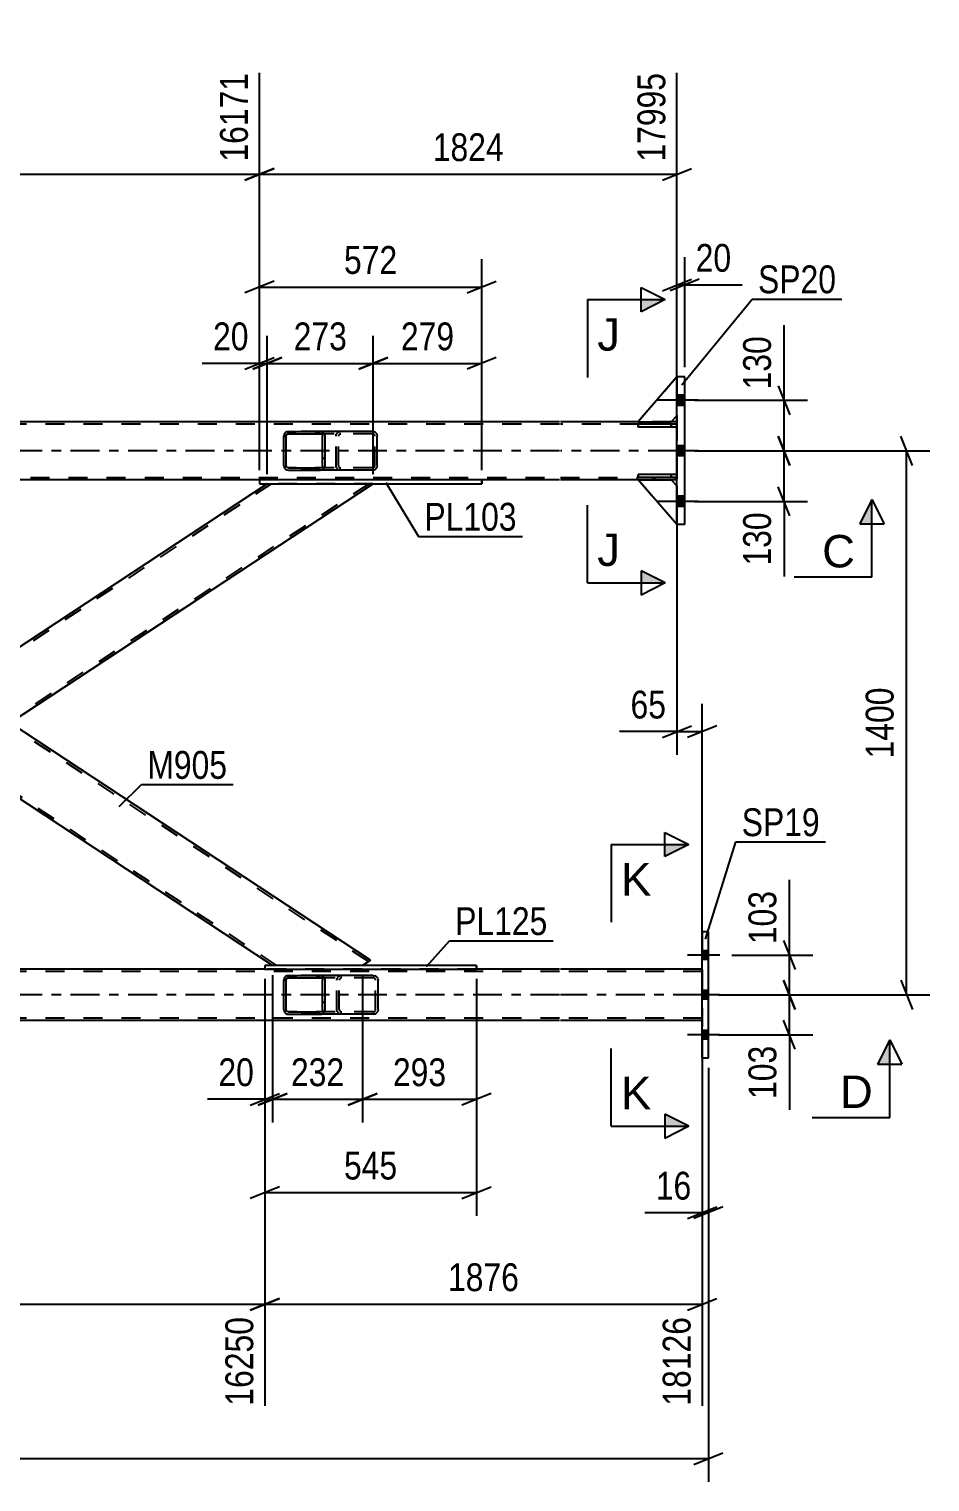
# Model space of a CAD drawing. Header units: millimetres. Extents: x -832 to 357, y -842 to -1.
# Drawn here: x -165.8 to -73, y -568.9 to -419.4 of the extents above; entities that cross this region are included whole.
import ezdxf

# ---------------------------------------------------------------- set-up
doc = ezdxf.new("R2010")
doc.units = ezdxf.units.MM
doc.linetypes.add('DXK_LINE_DOT2', pattern=[3.9198, 1.9599, -1.9599])
doc.linetypes.add('DXK_LINE_DOT3', pattern=[5.9187, 2.979, -0.9799, 0.9799, -0.9799])
doc.styles.add('Arial', font='ARIAL.TTF', dxfattribs={"height": 0.2})
doc.styles.add('Arial Narrow', font='ARIALN.TTF', dxfattribs={"height": 0.2})

# ---------------------------------------------------------------- blocks, each defined once
blk = doc.blocks.new('Part-570388851-8468 - 8256')
at = {"color": 7, "linetype": 'DXK_LINE_DOT2'}
for p, q in [((-99.08, -455.2), (-103.08, -459.8)), ((-99.08, -459.2), (-99.08, -455.2)), ((-103.08, -459.8), (-99.68, -459.8)), ((-99.68, -459.8), (-99.08, -459.2))]:
    blk.add_line(p, q, dxfattribs=at)
blk = doc.blocks.new('Part-570388851-8469 - 8256')
at = {"color": 2, "linetype": 'Continuous'}
for p, q in [((-99.08, -455.2), (-103.08, -459.8)), ((-103.08, -459.8), (-99.68, -459.8)), ((-99.68, -459.8), (-99.08, -459.2))]:
    blk.add_line(p, q, dxfattribs=at)
at = {"color": 7, "linetype": 'DXK_LINE_DOT2'}
blk.add_line((-99.08, -455.2), (-99.08, -459.2), dxfattribs=at)
blk = doc.blocks.new('Part-570388851-8467 - 8256')
at = {"color": 2, "linetype": 'Continuous'}
for p, q in [((-103.08, -465.8), (-99.68, -465.8)), ((-99.08, -470.4), (-103.08, -465.8)), ((-99.68, -465.8), (-99.08, -466.4))]:
    blk.add_line(p, q, dxfattribs=at)
at = {"color": 7, "linetype": 'DXK_LINE_DOT2'}
blk.add_line((-99.08, -466.4), (-99.08, -470.4), dxfattribs=at)
blk = doc.blocks.new('Part-570388851-8438 - 8256')
at = {"linetype": 'Continuous'}
h = blk.add_hatch(dxfattribs=at)
h.set_pattern_fill('', scale=0.7, style=0, pattern_type=0)
h.set_pattern_definition([(45, (-139.5308, -520.5065), (-1.57154, 1.57154), [])])
h.paths.add_polyline_path([(-139.57, -520.32), (-139.53, -520.51), (-139.42, -520.66), (-139.25, -520.77), (-139.06, -520.8), (-135.82, -520.8), (-135.63, -520.77), (-135.46, -520.66), (-135.35, -520.51), (-135.31, -520.32), (-135.31, -517.28), (-135.35, -517.1), (-135.46, -516.94), (-135.63, -516.84), (-135.82, -516.8), (-139.06, -516.8), (-139.25, -516.84), (-139.42, -516.94), (-139.53, -517.1), (-139.57, -517.28)])
h.paths.add_polyline_path([(-139.29, -517.19), (-139.24, -517.11), (-139.16, -517.06), (-139.06, -517.04), (-135.82, -517.04), (-135.73, -517.06), (-135.64, -517.11), (-135.59, -517.19), (-135.57, -517.28), (-135.57, -520.32), (-135.59, -520.41), (-135.64, -520.49), (-135.73, -520.54), (-135.82, -520.56), (-139.06, -520.56), (-139.16, -520.54), (-139.24, -520.49), (-139.29, -520.41), (-139.31, -520.32), (-139.31, -517.28)])
at = {"color": 2, "linetype": 'Continuous'}
for p, q in [((-139.53, -517.1), (-139.57, -517.28)), ((-139.57, -520.32), (-139.57, -517.28)), ((-139.31, -517.28), (-139.29, -517.19)), ((-139.31, -520.32), (-139.31, -517.28)), ((-139.29, -517.19), (-139.24, -517.11)), ((-139.06, -516.8), (-139.25, -516.84)), ((-139.24, -517.11), (-139.16, -517.06)), ((-139.16, -517.06), (-139.06, -517.04)), ((-139.06, -516.8), (-135.82, -516.8)), ((-139.06, -517.04), (-135.82, -517.04)), ((-130.36, -516.8), (-135.82, -516.8)), ((-135.63, -516.84), (-135.82, -516.8)), ((-135.82, -517.04), (-135.73, -517.06)), ((-135.73, -517.06), (-135.64, -517.11)), ((-135.64, -517.11), (-135.59, -517.19)), ((-135.59, -517.19), (-135.57, -517.28)), ((-135.57, -520.32), (-135.57, -517.28)), ((-135.31, -517.28), (-135.35, -517.1)), ((-135.31, -520.32), (-135.31, -517.28)), ((-130.36, -516.8), (-130.16, -516.84)), ((-129.89, -517.1), (-129.85, -517.28)), ((-129.85, -520.32), (-129.85, -517.28)), ((-139.57, -520.32), (-139.53, -520.51)), ((-139.29, -520.41), (-139.31, -520.32)), ((-135.57, -520.32), (-135.59, -520.41)), ((-135.35, -520.51), (-135.31, -520.32)), ((-129.85, -520.32), (-129.89, -520.51)), ((-139.24, -520.49), (-139.29, -520.41)), ((-139.25, -520.77), (-139.06, -520.8)), ((-139.16, -520.54), (-139.24, -520.49)), ((-139.06, -520.56), (-139.16, -520.54)), ((-139.06, -520.56), (-135.82, -520.56)), ((-139.06, -520.8), (-135.82, -520.8)), ((-135.73, -520.54), (-135.82, -520.56)), ((-135.82, -520.8), (-135.63, -520.77)), ((-130.36, -520.8), (-135.82, -520.8)), ((-135.64, -520.49), (-135.73, -520.54)), ((-135.59, -520.41), (-135.64, -520.49)), ((-130.16, -520.77), (-130.36, -520.8))]:
    blk.add_line(p, q, dxfattribs=at)
at = {"color": 7, "linetype": 'DXK_LINE_DOT2'}
for p, q in [((-135.82, -516.8), (-139.06, -516.8)), ((-130.36, -517.04), (-139.06, -517.04)), ((-134.1, -517.28), (-134.07, -517.1)), ((-134.1, -520.32), (-134.1, -517.28)), ((-133.83, -517.19), (-133.85, -517.28)), ((-133.85, -520.32), (-133.85, -517.28)), ((-133.77, -517.11), (-133.83, -517.19)), ((-133.79, -516.84), (-133.59, -516.8)), ((-133.69, -517.06), (-133.77, -517.11)), ((-133.59, -517.04), (-133.69, -517.06)), ((-130.26, -517.06), (-130.36, -517.04)), ((-130.18, -517.11), (-130.26, -517.06)), ((-130.12, -517.19), (-130.18, -517.11)), ((-130.1, -517.28), (-130.12, -517.19)), ((-130.1, -520.32), (-130.1, -517.28)), ((-134.07, -520.51), (-134.1, -520.32)), ((-133.85, -520.32), (-133.83, -520.41)), ((-130.12, -520.41), (-130.1, -520.32)), ((-130.36, -520.56), (-139.06, -520.56)), ((-135.82, -520.8), (-139.06, -520.8)), ((-133.83, -520.41), (-133.77, -520.49)), ((-133.59, -520.8), (-133.79, -520.77)), ((-133.77, -520.49), (-133.75, -520.51)), ((-133.75, -520.51), (-133.69, -520.54)), ((-133.69, -520.54), (-133.59, -520.56)), ((-130.36, -520.56), (-130.26, -520.54)), ((-130.26, -520.54), (-130.18, -520.49)), ((-130.18, -520.49), (-130.12, -520.41))]:
    blk.add_line(p, q, dxfattribs=at)
at = {"color": 2, "linetype": 'Continuous'}
for centre, start, end in [((-139.08, -517.3), 110.7583, 155.68), ((-135.8, -517.3), 24.32, 69.2417), ((-130.34, -517.3), 24.32, 69.2417), ((-139.08, -520.3), 204.32, 249.2417), ((-135.8, -520.3), 290.7583, 335.68), ((-130.34, -520.3), 290.7583, 335.68)]:
    blk.add_arc(centre, 0.496, start, end, dxfattribs=at)
at = {"color": 7, "linetype": 'DXK_LINE_DOT2'}
for centre, start, end in [((-133.61, -517.3), 110.7583, 155.68), ((-133.61, -520.3), 204.32, 249.2417)]:
    blk.add_arc(centre, 0.496, start, end, dxfattribs=at)
blk = doc.blocks.new('Part-570388851-8466 - 8256')
at = {"color": 7, "linetype": 'DXK_LINE_DOT2'}
for p, q in [((-103.08, -465.8), (-99.68, -465.8)), ((-99.08, -470.4), (-103.08, -465.8)), ((-99.68, -465.8), (-99.08, -466.4)), ((-99.08, -466.4), (-99.08, -470.4))]:
    blk.add_line(p, q, dxfattribs=at)
blk = doc.blocks.new('Part-570388851-8474 - 8256')
at = {"color": 7, "linetype": 'DXK_LINE_DOT2'}
for p, q in [((-99.08, -465.24), (-103.08, -465.24)), ((-103.08, -465.24), (-103.08, -465.56)), ((-99.08, -465.56), (-103.08, -465.56)), ((-99.68, -465.24), (-99.68, -465.56)), ((-99.08, -465.24), (-99.08, -465.56)), ((-99.08, -465.24), (-99.08, -465.56))]:
    blk.add_line(p, q, dxfattribs=at)
blk = doc.blocks.new('Bolt-570388851-8445 - 8256')
at = {"linetype": 'Continuous'}
for points in [[(-99.08, -457.08), (-99.08, -458.12), (-98.28, -458.12), (-98.28, -457.08)], [(-99.08, -457.08), (-99.08, -458.12), (-98.28, -458.12), (-98.28, -457.08)], [(-99.08, -457.08), (-99.08, -458.12), (-98.28, -458.12), (-98.28, -457.08)], [(-99.08, -462.28), (-99.08, -463.32), (-98.28, -463.32), (-98.28, -462.28)], [(-99.08, -462.28), (-99.08, -463.32), (-98.28, -463.32), (-98.28, -462.28)], [(-99.08, -467.48), (-99.08, -468.52), (-98.28, -468.52), (-98.28, -467.48)], [(-99.08, -467.48), (-99.08, -468.52), (-98.28, -468.52), (-98.28, -467.48)], [(-99.08, -467.48), (-99.08, -468.52), (-98.28, -468.52), (-98.28, -467.48)]]:
    blk.add_hatch(color=1, dxfattribs=at).paths.add_polyline_path(points)
at = {"color": 1, "linetype": 'Continuous'}
for p, q in [((-98.28, -457.08), (-99.08, -457.08)), ((-98.28, -457.08), (-99.08, -457.08)), ((-98.28, -457.08), (-99.08, -457.08)), ((-96.88, -457.6), (-101.08, -457.6)), ((-96.88, -457.6), (-101.08, -457.6)), ((-96.88, -457.6), (-101.08, -457.6)), ((-98.28, -458.12), (-99.08, -458.12)), ((-98.28, -458.12), (-99.08, -458.12)), ((-98.28, -458.12), (-99.08, -458.12)), ((-96.88, -462.8), (-101.08, -462.8)), ((-96.88, -462.8), (-101.08, -462.8)), ((-98.28, -462.28), (-99.08, -462.28)), ((-98.28, -462.28), (-99.08, -462.28)), ((-98.28, -463.32), (-99.08, -463.32)), ((-98.28, -463.32), (-99.08, -463.32)), ((-96.88, -468), (-101.08, -468)), ((-96.88, -468), (-101.08, -468)), ((-96.88, -468), (-101.08, -468)), ((-98.28, -467.48), (-99.08, -467.48)), ((-98.28, -467.48), (-99.08, -467.48)), ((-98.28, -467.48), (-99.08, -467.48)), ((-98.28, -468.52), (-99.08, -468.52)), ((-98.28, -468.52), (-99.08, -468.52)), ((-98.28, -468.52), (-99.08, -468.52))]:
    blk.add_line(p, q, dxfattribs=at)
blk = doc.blocks.new('Part-570388851-8858 - 8256')
at = {"color": 7, "linetype": 'DXK_LINE_DOT2'}
for p, q in [((-140.82, -466.2), (-213.89, -514.28)), ((-130.78, -466.2), (-206.09, -515.76)), ((-130.34, -466.2), (-141.26, -466.2)), ((-141.26, -466.2), (-141.26, -466.2)), ((-130.34, -466.2), (-130.34, -466.2)), ((-130.34, -466.2), (-130.34, -466.2)), ((-173.18, -487.21), (-178.64, -490.8)), ((-167.73, -490.8), (-173.18, -494.39)), ((-213.89, -514), (-213.89, -515.76)), ((-213.89, -514.28), (-213.89, -514.31)), ((-213.89, -514.31), (-213.89, -514.46)), ((-205.66, -515.76), (-213.89, -515.76)), ((-205.66, -515.76), (-205.66, -515.76))]:
    blk.add_line(p, q, dxfattribs=at)
at = {"color": 2, "linetype": 'Continuous'}
for p, q in [((-141.26, -466.2), (-173.18, -487.21)), ((-130.34, -466.2), (-167.73, -490.8)), ((-178.64, -490.8), (-213.89, -514)), ((-173.18, -494.39), (-205.66, -515.76)), ((-213.89, -514), (-213.89, -514.57)), ((-213.89, -514.57), (-213.89, -515.76))]:
    blk.add_line(p, q, dxfattribs=at)
blk = doc.blocks.new('Part-570388851-8482 - 8256')
at = {"color": 2, "linetype": 'Continuous'}
for p, q in [((-103.08, -465.56), (-103.08, -465.24)), ((-99.08, -465.24), (-103.08, -465.24)), ((-99.08, -465.56), (-103.08, -465.56)), ((-99.08, -465.56), (-99.08, -465.24))]:
    blk.add_line(p, q, dxfattribs=at)
at = {"color": 7, "linetype": 'DXK_LINE_DOT2'}
for p, q in [((-99.68, -465.56), (-99.68, -465.24)), ((-99.08, -465.24), (-99.08, -465.56))]:
    blk.add_line(p, q, dxfattribs=at)
blk = doc.blocks.new('Part-570388851-8878 - 8256')
at = {"color": 7, "linetype": 'DXK_LINE_DOT2'}
for p, q in [((-99.08, -460.04), (-103.08, -460.04)), ((-103.08, -460.04), (-103.08, -460.36)), ((-99.08, -460.36), (-103.08, -460.36)), ((-99.68, -460.04), (-99.68, -460.36)), ((-99.08, -460.04), (-99.08, -460.36)), ((-99.08, -460.04), (-99.08, -460.36))]:
    blk.add_line(p, q, dxfattribs=at)
blk = doc.blocks.new('Part-570388851-8866 - 8256')
at = {"color": 2, "linetype": 'Continuous'}
for p, q in [((-141.51, -515.76), (-141.51, -516.16)), ((-119.72, -515.76), (-141.51, -515.76)), ((-119.72, -515.76), (-119.72, -516.16)), ((-119.72, -515.76), (-119.72, -515.76)), ((-141.51, -516.16), (-119.72, -516.16)), ((-119.72, -516.16), (-119.72, -516.16))]:
    blk.add_line(p, q, dxfattribs=at)
at = {"color": 7, "linetype": 'DXK_LINE_DOT2'}
for p, q in [((-141.51, -515.76), (-141.51, -516.16)), ((-119.72, -516.16), (-119.72, -515.76)), ((-119.72, -515.76), (-119.72, -515.76)), ((-119.72, -516.16), (-119.72, -516.16))]:
    blk.add_line(p, q, dxfattribs=at)
blk = doc.blocks.new('Bolt-570388851-8491 - 8256')
at = {"linetype": 'Continuous'}
for points in [[(-96.48, -514.26), (-96.48, -515.14), (-95.84, -515.14), (-95.84, -514.26)], [(-96.48, -514.26), (-96.48, -515.14), (-95.84, -515.14), (-95.84, -514.26)], [(-96.48, -514.26), (-96.48, -515.14), (-95.84, -515.14), (-95.84, -514.26)], [(-96.48, -518.36), (-96.48, -519.24), (-95.84, -519.24), (-95.84, -518.36)], [(-96.48, -518.36), (-96.48, -519.24), (-95.84, -519.24), (-95.84, -518.36)], [(-96.48, -522.46), (-96.48, -523.34), (-95.84, -523.34), (-95.84, -522.46)], [(-96.48, -522.46), (-96.48, -523.34), (-95.84, -523.34), (-95.84, -522.46)], [(-96.48, -522.46), (-96.48, -523.34), (-95.84, -523.34), (-95.84, -522.46)]]:
    blk.add_hatch(color=1, dxfattribs=at).paths.add_polyline_path(points)
at = {"color": 1, "linetype": 'Continuous'}
for p, q in [((-95.84, -514.26), (-96.48, -514.26)), ((-95.84, -514.26), (-96.48, -514.26)), ((-95.84, -514.26), (-96.48, -514.26)), ((-94.68, -514.7), (-98, -514.7)), ((-94.68, -514.7), (-98, -514.7)), ((-94.68, -514.7), (-98, -514.7)), ((-95.84, -515.14), (-96.48, -515.14)), ((-95.84, -515.14), (-96.48, -515.14)), ((-95.84, -515.14), (-96.48, -515.14)), ((-94.68, -518.8), (-98, -518.8)), ((-94.68, -518.8), (-98, -518.8)), ((-95.84, -518.36), (-96.48, -518.36)), ((-95.84, -518.36), (-96.48, -518.36)), ((-95.84, -519.24), (-96.48, -519.24)), ((-95.84, -519.24), (-96.48, -519.24)), ((-94.68, -522.9), (-98, -522.9)), ((-94.68, -522.9), (-98, -522.9)), ((-94.68, -522.9), (-98, -522.9)), ((-95.84, -522.46), (-96.48, -522.46)), ((-95.84, -522.46), (-96.48, -522.46)), ((-95.84, -522.46), (-96.48, -522.46)), ((-95.84, -523.34), (-96.48, -523.34)), ((-95.84, -523.34), (-96.48, -523.34)), ((-95.84, -523.34), (-96.48, -523.34))]:
    blk.add_line(p, q, dxfattribs=at)
blk = doc.blocks.new('Part-570388851-8800 - 8256')
at = {"color": 7, "linetype": 'DXK_LINE_DOT2'}
for p, q in [((-111.18, -516.4), (-791.51, -516.4)), ((-119.72, -516.16), (-141.51, -516.16)), ((-96.48, -516.4), (-111.08, -516.4)), ((-96.48, -521.44), (-96.48, -516.16)), ((-111.18, -521.2), (-791.51, -521.2)), ((-96.48, -521.2), (-111.08, -521.2))]:
    blk.add_line(p, q, dxfattribs=at)
at = {"color": 2, "linetype": 'Continuous'}
for p, q in [((-141.51, -516.16), (-204.86, -516.16)), ((-111.18, -516.16), (-119.72, -516.16)), ((-96.48, -516.16), (-111.08, -516.16)), ((-111.18, -521.44), (-791.51, -521.44)), ((-96.48, -521.44), (-111.08, -521.44))]:
    blk.add_line(p, q, dxfattribs=at)
at = {"color": 7, "linetype": 'DXK_LINE_DOT3'}
for p, q in [((-111.18, -518.8), (-791.51, -518.8)), ((-96.48, -518.8), (-111.08, -518.8))]:
    blk.add_line(p, q, dxfattribs=at)
blk = doc.blocks.new('Part-570388851-8819 - 8256')
at = {"color": 2, "linetype": 'Continuous'}
for p, q in [((-99.08, -470.4), (-99.08, -455.2)), ((-98.28, -455.2), (-99.08, -455.2)), ((-98.28, -470.4), (-98.28, -455.2)), ((-98.28, -470.4), (-99.08, -470.4))]:
    blk.add_line(p, q, dxfattribs=at)
at = {"color": 7, "linetype": 'DXK_LINE_DOT2'}
for p, q in [((-99.08, -455.2), (-99.08, -470.4)), ((-98.28, -455.2), (-98.28, -455.2)), ((-98.28, -470.4), (-98.28, -455.2)), ((-98.28, -470.4), (-98.28, -470.4))]:
    blk.add_line(p, q, dxfattribs=at)
blk = doc.blocks.new('Part-570388851-8832 - 8256')
at = {"linetype": 'Continuous'}
h = blk.add_hatch(dxfattribs=at)
h.set_pattern_fill('', scale=0.7, style=0, pattern_type=0)
h.set_pattern_definition([(45, (-139.5308, -464.5076), (-1.57154, 1.57154), [])])
h.paths.add_polyline_path([(-139.57, -464.32), (-139.53, -464.51), (-139.42, -464.66), (-139.25, -464.77), (-139.06, -464.8), (-135.82, -464.8), (-135.63, -464.77), (-135.46, -464.66), (-135.35, -464.51), (-135.31, -464.32), (-135.31, -461.28), (-135.35, -461.1), (-135.46, -460.94), (-135.63, -460.84), (-135.82, -460.8), (-139.06, -460.8), (-139.25, -460.84), (-139.42, -460.94), (-139.53, -461.1), (-139.57, -461.28)])
h.paths.add_polyline_path([(-139.29, -461.19), (-139.24, -461.11), (-139.16, -461.06), (-139.06, -461.04), (-135.82, -461.04), (-135.73, -461.06), (-135.64, -461.11), (-135.59, -461.19), (-135.57, -461.28), (-135.57, -464.32), (-135.59, -464.42), (-135.64, -464.49), (-135.73, -464.55), (-135.82, -464.56), (-139.06, -464.56), (-139.16, -464.55), (-139.24, -464.49), (-139.29, -464.42), (-139.31, -464.32), (-139.31, -461.28)])
at = {"color": 2, "linetype": 'Continuous'}
for p, q in [((-139.53, -461.1), (-139.57, -461.28)), ((-139.57, -464.32), (-139.57, -461.28)), ((-139.31, -461.28), (-139.29, -461.19)), ((-139.31, -464.32), (-139.31, -461.28)), ((-139.29, -461.19), (-139.24, -461.11)), ((-139.06, -460.8), (-139.25, -460.84)), ((-139.24, -461.11), (-139.16, -461.06)), ((-139.16, -461.06), (-139.06, -461.04)), ((-139.06, -460.8), (-135.82, -460.8)), ((-139.06, -461.04), (-135.82, -461.04)), ((-130.44, -460.8), (-135.82, -460.8)), ((-135.63, -460.84), (-135.82, -460.8)), ((-135.82, -461.04), (-135.73, -461.06)), ((-135.73, -461.06), (-135.64, -461.11)), ((-135.64, -461.11), (-135.59, -461.19)), ((-135.59, -461.19), (-135.57, -461.28)), ((-135.57, -464.32), (-135.57, -461.28)), ((-135.31, -461.28), (-135.35, -461.1)), ((-135.31, -464.32), (-135.31, -461.28)), ((-130.44, -460.8), (-130.24, -460.84)), ((-129.97, -461.1), (-129.93, -461.28)), ((-129.93, -464.32), (-129.93, -461.28)), ((-139.57, -464.32), (-139.53, -464.51)), ((-139.29, -464.42), (-139.31, -464.32)), ((-139.24, -464.49), (-139.29, -464.42)), ((-139.25, -464.77), (-139.06, -464.8)), ((-139.16, -464.55), (-139.24, -464.49)), ((-139.06, -464.56), (-139.16, -464.55)), ((-139.06, -464.56), (-135.82, -464.56)), ((-139.06, -464.8), (-135.82, -464.8)), ((-135.73, -464.55), (-135.82, -464.56)), ((-135.82, -464.8), (-135.63, -464.77)), ((-130.44, -464.8), (-135.82, -464.8)), ((-135.64, -464.49), (-135.73, -464.55)), ((-135.59, -464.42), (-135.64, -464.49)), ((-135.57, -464.32), (-135.59, -464.42)), ((-135.35, -464.51), (-135.31, -464.32)), ((-130.24, -464.77), (-130.44, -464.8)), ((-129.93, -464.32), (-129.97, -464.51))]:
    blk.add_line(p, q, dxfattribs=at)
at = {"color": 7, "linetype": 'DXK_LINE_DOT2'}
for p, q in [((-135.82, -460.8), (-139.06, -460.8)), ((-130.44, -461.04), (-139.06, -461.04)), ((-134.18, -461.28), (-134.15, -461.1)), ((-134.18, -464.32), (-134.18, -461.28)), ((-133.91, -461.19), (-133.93, -461.28)), ((-133.93, -464.32), (-133.93, -461.28)), ((-133.85, -461.11), (-133.91, -461.19)), ((-133.87, -460.84), (-133.67, -460.8)), ((-133.85, -461.11), (-133.83, -461.1)), ((-133.83, -461.1), (-133.77, -461.06)), ((-133.77, -461.06), (-133.67, -461.04)), ((-130.34, -461.06), (-130.44, -461.04)), ((-130.26, -461.11), (-130.34, -461.06)), ((-130.2, -461.19), (-130.26, -461.11)), ((-130.18, -461.28), (-130.2, -461.19)), ((-130.18, -464.32), (-130.18, -461.28)), ((-130.44, -464.56), (-139.06, -464.56)), ((-135.82, -464.8), (-139.06, -464.8)), ((-134.15, -464.51), (-134.18, -464.32)), ((-133.93, -464.32), (-133.91, -464.42)), ((-133.91, -464.42), (-133.85, -464.49)), ((-133.67, -464.8), (-133.87, -464.77)), ((-133.85, -464.49), (-133.83, -464.51)), ((-133.83, -464.51), (-133.77, -464.55)), ((-133.77, -464.55), (-133.67, -464.56)), ((-130.44, -464.56), (-130.34, -464.55)), ((-130.34, -464.55), (-130.26, -464.49)), ((-130.26, -464.49), (-130.2, -464.42)), ((-130.2, -464.42), (-130.18, -464.32))]:
    blk.add_line(p, q, dxfattribs=at)
at = {"color": 2, "linetype": 'Continuous'}
for centre, start, end in [((-139.08, -461.3), 110.7583, 155.68), ((-135.8, -461.3), 24.32, 69.2417), ((-130.42, -461.3), 24.32, 69.2417), ((-139.08, -464.3), 204.32, 249.2417), ((-135.8, -464.3), 290.7583, 335.68), ((-130.42, -464.3), 290.7583, 335.68)]:
    blk.add_arc(centre, 0.496, start, end, dxfattribs=at)
at = {"color": 7, "linetype": 'DXK_LINE_DOT2'}
for centre, start, end in [((-133.69, -461.3), 110.7583, 155.68), ((-133.69, -464.3), 204.32, 249.2417)]:
    blk.add_arc(centre, 0.496, start, end, dxfattribs=at)
blk = doc.blocks.new('Part-570388851-8837 - 8256')
at = {"color": 7, "linetype": 'DXK_LINE_DOT2'}
for p, q in [((-111.18, -460.04), (-788.89, -460.04)), ((-99.08, -460.04), (-111.08, -460.04)), ((-99.68, -459.8), (-103.08, -459.8)), ((-99.08, -465.8), (-99.08, -459.8)), ((-99.08, -459.8), (-99.08, -459.8)), ((-99.08, -459.8), (-99.08, -465.8)), ((-99.08, -459.8), (-99.08, -459.8)), ((-788.89, -465.56), (-111.18, -465.56)), ((-119.18, -465.8), (-142.06, -465.8)), ((-111.08, -465.56), (-99.08, -465.56)), ((-99.68, -465.8), (-103.08, -465.8)), ((-99.08, -465.8), (-99.08, -465.8)), ((-99.08, -465.8), (-99.08, -465.8))]:
    blk.add_line(p, q, dxfattribs=at)
at = {"color": 2, "linetype": 'Continuous'}
for p, q in [((-111.18, -459.8), (-213.1, -459.8)), ((-103.08, -459.8), (-111.08, -459.8)), ((-99.08, -459.8), (-99.68, -459.8)), ((-142.06, -465.8), (-204.31, -465.8)), ((-111.18, -465.8), (-119.18, -465.8)), ((-103.08, -465.8), (-111.08, -465.8)), ((-99.08, -465.8), (-99.68, -465.8))]:
    blk.add_line(p, q, dxfattribs=at)
at = {"color": 7, "linetype": 'DXK_LINE_DOT3'}
for p, q in [((-111.18, -462.8), (-788.89, -462.8)), ((-99.08, -462.8), (-111.08, -462.8))]:
    blk.add_line(p, q, dxfattribs=at)
blk = doc.blocks.new('Part-570388851-8847 - 8256')
at = {"color": 2, "linetype": 'Continuous'}
for p, q in [((-96.48, -525.3), (-96.48, -512.3)), ((-95.84, -512.3), (-96.48, -512.3)), ((-95.84, -525.3), (-95.84, -512.3)), ((-95.84, -525.3), (-96.48, -525.3))]:
    blk.add_line(p, q, dxfattribs=at)
at = {"color": 7, "linetype": 'DXK_LINE_DOT2'}
for p, q in [((-96.48, -512.3), (-96.48, -525.3)), ((-95.84, -512.3), (-95.84, -512.3)), ((-95.84, -525.3), (-95.84, -512.3)), ((-95.84, -525.3), (-95.84, -525.3))]:
    blk.add_line(p, q, dxfattribs=at)
blk = doc.blocks.new('Part-570388851-8853 - 8256')
at = {"color": 2, "linetype": 'Continuous'}
for p, q in [((-167.73, -490.8), (-173.18, -494.39)), ((-167.73, -490.8), (-167.73, -490.8)), ((-130.62, -515.22), (-167.73, -490.8)), ((-173.18, -494.39), (-173.18, -494.39)), ((-140.71, -515.76), (-173.18, -494.39)), ((-130.65, -515.25), (-131.44, -515.76)), ((-130.62, -515.22), (-130.65, -515.25))]:
    blk.add_line(p, q, dxfattribs=at)
at = {"color": 7, "linetype": 'DXK_LINE_DOT2'}
for p, q in [((-167.76, -490.83), (-168.16, -491.09)), ((-168.16, -491.09), (-168.16, -491.09)), ((-168.16, -491.09), (-168.16, -491.09)), ((-167.95, -490.95), (-167.95, -490.95)), ((-130.84, -515.37), (-167.95, -490.95)), ((-167.73, -490.8), (-167.73, -490.8)), ((-172.97, -494.25), (-172.95, -494.24)), ((-140.28, -515.76), (-172.97, -494.25)), ((-172.75, -494.11), (-172.75, -494.11)), ((-131.44, -515.76), (-140.71, -515.76)), ((-140.71, -515.76), (-140.71, -515.76)), ((-131.05, -515.51), (-130.84, -515.37)), ((-131.05, -515.51), (-131.05, -515.51)), ((-130.62, -515.22), (-130.62, -515.22)), ((-130.62, -515.22), (-130.62, -515.22))]:
    blk.add_line(p, q, dxfattribs=at)
blk = doc.blocks.new('Part-570388851-8871 - 8256')
at = {"color": 2, "linetype": 'Continuous'}
for p, q in [((-142.06, -465.8), (-142.06, -466.2)), ((-119.18, -465.8), (-142.06, -465.8)), ((-142.06, -466.2), (-119.18, -466.2)), ((-119.18, -465.8), (-119.18, -466.2)), ((-119.18, -465.8), (-119.18, -465.8)), ((-119.18, -466.2), (-119.18, -466.2))]:
    blk.add_line(p, q, dxfattribs=at)
at = {"color": 7, "linetype": 'DXK_LINE_DOT2'}
for p, q in [((-142.06, -465.8), (-142.06, -466.2)), ((-119.18, -466.2), (-119.18, -465.8)), ((-119.18, -465.8), (-119.18, -465.8)), ((-119.18, -466.2), (-119.18, -466.2))]:
    blk.add_line(p, q, dxfattribs=at)
blk = doc.blocks.new('Part-570388851-8885 - 8256')
at = {"color": 2, "linetype": 'Continuous'}
for p, q in [((-103.08, -460.36), (-103.08, -460.04)), ((-99.08, -460.04), (-103.08, -460.04)), ((-99.08, -460.36), (-103.08, -460.36)), ((-99.08, -460.36), (-99.08, -460.04))]:
    blk.add_line(p, q, dxfattribs=at)
at = {"color": 7, "linetype": 'DXK_LINE_DOT2'}
for p, q in [((-99.68, -460.36), (-99.68, -460.04)), ((-99.08, -460.04), (-99.08, -460.36))]:
    blk.add_line(p, q, dxfattribs=at)
blk = doc.blocks.new('StraightDimension-570388851-9896 - 8256')
at = {"color": 7, "linetype": 'Continuous'}
for p, q in [((-88.05, -457.6), (-88.05, -449.87)), ((-88.05, -457.6), (-88.05, -449.87)), ((-88.65, -456.1), (-87.45, -459.1)), ((-97.28, -457.6), (-85.65, -457.6)), ((-88.05, -462.8), (-88.05, -457.6)), ((-87.45, -464.3), (-88.65, -461.3)), ((-97.28, -462.8), (-85.65, -462.8))]:
    blk.add_line(p, q, dxfattribs=at)
at = {"color": 0}
blk.add_wipeout([(-88.8, -450.39), (-93, -450.39), (-93, -457.08), (-88.8, -457.08)], dxfattribs=at)
at = {"color": 3, "style": 'Arial Narrow'}
blk.add_text('130', height=2.863, rotation=90.0002, dxfattribs=at).set_placement((-89.4, -456.48))
blk = doc.blocks.new('StraightDimension-570388851-10089 - 8256')
at = {"color": 7, "linetype": 'Continuous'}
for p, q in [((-96.48, -526.3), (-96.48, -543.62)), ((-95.84, -526.3), (-95.84, -543.62)), ((-96.48, -541.22), (-102.39, -541.22)), ((-96.48, -541.22), (-102.39, -541.22)), ((-97.98, -541.82), (-94.98, -540.62)), ((-94.34, -540.62), (-97.34, -541.82)), ((-96.48, -541.22), (-95.84, -541.22))]:
    blk.add_line(p, q, dxfattribs=at)
at = {"color": 0}
blk.add_wipeout([(-97.01, -540.47), (-97.01, -536.27), (-101.86, -536.27), (-101.86, -540.47)], dxfattribs=at)
at = {"color": 3, "style": 'Arial Narrow'}
blk.add_text('16', height=2.863, dxfattribs=at).set_placement((-101.26, -539.87))
blk = doc.blocks.new('StraightDimension-570388851-9825 - 8256')
at = {"color": 7, "linetype": 'Continuous'}
for p, q in [((-142.06, -464.8), (-142.06, -423.89)), ((-99.08, -458.8), (-99.08, -423.89)), ((-140.56, -433.73), (-143.56, -434.93)), ((-142.06, -434.33), (-99.08, -434.33)), ((-100.58, -434.93), (-97.58, -433.73))]:
    blk.add_line(p, q, dxfattribs=at)
at = {"color": 0}
blk.add_wipeout([(-116.31, -433.58), (-116.31, -429.38), (-124.82, -429.38), (-124.82, -433.58)], dxfattribs=at)
at = {"color": 3, "style": 'Arial Narrow'}
blk.add_text('1824', height=2.863, dxfattribs=at).set_placement((-124.22, -432.98))
at = {"color": 0, "linetype": 'Continuous'}
blk.add_wipeout([(-99.68, -423.29), (-103.88, -423.29), (-103.88, -433.63), (-99.68, -433.63)], dxfattribs=at)
at = {"color": 3, "linetype": 'Continuous', "style": 'Arial Narrow'}
blk.add_text('17995', height=2.863, rotation=90.0002, dxfattribs=at).set_placement((-100.28, -433.03))
blk = doc.blocks.new('StraightDimension-570388851-9107 - 8256')
at = {"color": 7, "linetype": 'Continuous'}
for p, q in [((-141.51, -517.16), (-141.51, -561.08)), ((-96.48, -522.44), (-96.48, -561.08)), ((-140.01, -550.04), (-143.01, -551.24)), ((-97.98, -551.24), (-94.98, -550.04)), ((-141.51, -550.64), (-96.48, -550.64))]:
    blk.add_line(p, q, dxfattribs=at)
at = {"color": 0}
blk.add_wipeout([(-114.74, -549.89), (-114.74, -545.69), (-123.25, -545.69), (-123.25, -549.89)], dxfattribs=at)
at = {"color": 3, "style": 'Arial Narrow'}
blk.add_text('1876', height=2.863, dxfattribs=at).set_placement((-122.65, -549.29))
at = {"color": 0, "linetype": 'Continuous'}
blk.add_wipeout([(-97.08, -551.34), (-101.28, -551.34), (-101.28, -561.68), (-97.08, -561.68)], dxfattribs=at)
at = {"color": 3, "linetype": 'Continuous', "style": 'Arial Narrow'}
blk.add_text('18126', height=2.863, rotation=90.0002, dxfattribs=at).set_placement((-97.68, -561.08))
blk = doc.blocks.new('StraightDimension-570388851-9509 - 8256')
at = {"color": 7, "linetype": 'Continuous'}
for p, q in [((-74.83, -464.3), (-76.03, -461.3)), ((-97.28, -462.8), (-73.03, -462.8)), ((-75.43, -518.8), (-75.43, -462.8)), ((-76.03, -517.3), (-74.83, -520.3)), ((-94.84, -518.8), (-73.03, -518.8))]:
    blk.add_line(p, q, dxfattribs=at)
at = {"color": 0}
blk.add_wipeout([(-76.18, -486.55), (-80.38, -486.55), (-80.38, -495.06), (-76.18, -495.06)], dxfattribs=at)
at = {"color": 3, "style": 'Arial Narrow'}
blk.add_text('1400', height=2.863, rotation=90.0002, dxfattribs=at).set_placement((-76.78, -494.46))
blk = doc.blocks.new('StraightDimension-570388851-9815 - 8256')
at = {"color": 7, "linetype": 'Continuous'}
for p, q in [((-218.3, -458.4), (-218.3, -419.39)), ((-142.06, -464.8), (-142.06, -423.89)), ((-216.8, -433.73), (-219.8, -434.93)), ((-218.3, -434.33), (-142.06, -434.33)), ((-143.56, -434.93), (-140.56, -433.73))]:
    blk.add_line(p, q, dxfattribs=at)
at = {"color": 0}
blk.add_wipeout([(-175.92, -433.58), (-175.92, -429.38), (-184.43, -429.38), (-184.43, -433.58)], dxfattribs=at)
at = {"color": 3, "style": 'Arial Narrow'}
blk.add_text('1906', height=2.863, dxfattribs=at).set_placement((-183.83, -432.98))
at = {"color": 0, "linetype": 'Continuous'}
blk.add_wipeout([(-142.66, -423.29), (-146.86, -423.29), (-146.86, -433.63), (-142.66, -433.63)], dxfattribs=at)
at = {"color": 3, "linetype": 'Continuous', "style": 'Arial Narrow'}
blk.add_text('16171', height=2.863, rotation=90.0002, dxfattribs=at).set_placement((-143.26, -433.03))
blk = doc.blocks.new('StraightDimension-570388851-8904 - 8256')
at = {"color": 7, "linetype": 'Continuous'}
for p, q in [((-95.84, -526.3), (-95.84, -568.93)), ((-792.15, -566.53), (-95.84, -566.53)), ((-97.34, -567.13), (-94.34, -565.93))]:
    blk.add_line(p, q, dxfattribs=at)
blk = doc.blocks.new('AngleDimension-570388851-8915 - 8256')
at = {"color": 7, "linetype": 'Continuous'}
for p, q in [((-147.96, -477.8), (-175.17, -495.7)), ((-175.17, -495.7), (-188.7, -504.61)), ((-175.17, -495.7), (-175.17, -504.61)), ((-175.17, -504.61), (-188.7, -504.61))]:
    blk.add_line(p, q, dxfattribs=at)
at = {"color": 0}
for points in [[(-170.07, -497.73), (-174.27, -497.73), (-174.27, -502.58), (-170.07, -502.58)], [(-178.59, -509.71), (-178.59, -505.51), (-185.28, -505.51), (-185.28, -509.71)]]:
    blk.add_wipeout(points, dxfattribs=at)
at = {"color": 3, "style": 'Arial Narrow'}
blk.add_text('66', height=2.863, rotation=90.0002, dxfattribs=at).set_placement((-170.67, -501.98))
blk.add_text('100', height=2.863, dxfattribs=at).set_placement((-184.68, -509.11))
blk = doc.blocks.new('StraightDimension-570388851-8929 - 8256')
at = {"color": 7, "linetype": 'Continuous'}
for p, q in [((-141.51, -517.16), (-141.51, -541.55)), ((-119.72, -517.16), (-119.72, -541.55)), ((-140.01, -538.55), (-143.01, -539.75)), ((-141.51, -539.15), (-119.72, -539.15)), ((-121.22, -539.75), (-118.22, -538.55))]:
    blk.add_line(p, q, dxfattribs=at)
at = {"color": 0}
blk.add_wipeout([(-127.27, -538.4), (-127.27, -534.2), (-133.96, -534.2), (-133.96, -538.4)], dxfattribs=at)
at = {"color": 3, "style": 'Arial Narrow'}
blk.add_text('545', height=2.863, dxfattribs=at).set_placement((-133.36, -537.8))
blk = doc.blocks.new('StraightDimension-570388851-8940 - 8256')
at = {"color": 7, "linetype": 'Continuous'}
for p, q in [((-141.51, -517.16), (-141.51, -531.94)), ((-140.71, -516.76), (-140.71, -531.94)), ((-143.01, -530.14), (-140.01, -528.94)), ((-139.21, -528.94), (-142.21, -530.14)), ((-141.51, -529.54), (-147.42, -529.54)), ((-141.51, -529.54), (-147.42, -529.54)), ((-141.51, -529.54), (-140.71, -529.54))]:
    blk.add_line(p, q, dxfattribs=at)
at = {"color": 0}
blk.add_wipeout([(-142.04, -528.79), (-142.04, -524.59), (-146.89, -524.59), (-146.89, -528.79)], dxfattribs=at)
at = {"color": 3, "style": 'Arial Narrow'}
blk.add_text('20', height=2.863, dxfattribs=at).set_placement((-146.29, -528.19))
blk = doc.blocks.new('StraightDimension-570388851-8948 - 8256')
at = {"color": 7, "linetype": 'Continuous'}
for p, q in [((-140.71, -516.76), (-140.71, -531.94)), ((-131.44, -516.76), (-131.44, -531.94)), ((-142.21, -530.14), (-139.21, -528.94)), ((-129.94, -528.94), (-132.94, -530.14)), ((-140.71, -529.54), (-131.44, -529.54))]:
    blk.add_line(p, q, dxfattribs=at)
at = {"color": 0}
blk.add_wipeout([(-132.73, -528.79), (-132.73, -524.59), (-139.42, -524.59), (-139.42, -528.79)], dxfattribs=at)
at = {"color": 3, "style": 'Arial Narrow'}
blk.add_text('232', height=2.863, dxfattribs=at).set_placement((-138.82, -528.19))
blk = doc.blocks.new('StraightDimension-570388851-8961 - 8256')
at = {"color": 7, "linetype": 'Continuous'}
for p, q in [((-131.44, -516.76), (-131.44, -531.94)), ((-119.72, -517.16), (-119.72, -531.94)), ((-132.94, -530.14), (-129.94, -528.94)), ((-118.22, -528.94), (-121.22, -530.14)), ((-131.44, -529.54), (-119.72, -529.54))]:
    blk.add_line(p, q, dxfattribs=at)
at = {"color": 0}
blk.add_wipeout([(-122.24, -528.79), (-122.24, -524.59), (-128.92, -524.59), (-128.92, -528.79)], dxfattribs=at)
at = {"color": 3, "style": 'Arial Narrow'}
blk.add_text('293', height=2.863, dxfattribs=at).set_placement((-128.32, -528.19))
blk = doc.blocks.new('StraightDimension-570388851-10100 - 8256')
at = {"color": 7, "linetype": 'Continuous'}
for p, q in [((-142.06, -464.8), (-142.06, -450.95)), ((-141.26, -465.2), (-141.26, -450.95)), ((-142.06, -453.8), (-147.96, -453.8)), ((-142.06, -453.8), (-147.96, -453.8)), ((-143.56, -454.4), (-140.56, -453.2)), ((-139.76, -453.2), (-142.76, -454.4)), ((-142.06, -453.8), (-141.26, -453.8))]:
    blk.add_line(p, q, dxfattribs=at)
at = {"color": 0}
blk.add_wipeout([(-142.58, -453.05), (-142.58, -448.85), (-147.44, -448.85), (-147.44, -453.05)], dxfattribs=at)
at = {"color": 3, "style": 'Arial Narrow'}
blk.add_text('20', height=2.863, dxfattribs=at).set_placement((-146.84, -452.45))
blk = doc.blocks.new('StraightDimension-570388851-10055 - 8256')
at = {"color": 7, "linetype": 'Continuous'}
for p, q in [((-99.08, -454.2), (-99.08, -442.87)), ((-98.28, -454.2), (-98.28, -442.87)), ((-100.58, -446.32), (-97.58, -445.12)), ((-96.78, -445.12), (-99.78, -446.32)), ((-99.08, -445.72), (-98.28, -445.72)), ((-98.28, -445.72), (-92.37, -445.72)), ((-98.28, -445.72), (-92.37, -445.72))]:
    blk.add_line(p, q, dxfattribs=at)
at = {"color": 0}
blk.add_wipeout([(-92.89, -444.97), (-92.89, -440.77), (-97.75, -440.77), (-97.75, -444.97)], dxfattribs=at)
at = {"color": 3, "style": 'Arial Narrow'}
blk.add_text('20', height=2.863, dxfattribs=at).set_placement((-97.15, -444.37))
blk = doc.blocks.new('StraightDimension-570388851-10142 - 8256')
at = {"color": 7, "linetype": 'Continuous'}
for p, q in [((-142.06, -464.8), (-142.06, -443.09)), ((-119.18, -464.8), (-119.18, -443.09)), ((-140.56, -445.34), (-143.56, -446.54)), ((-120.68, -446.54), (-117.68, -445.34)), ((-142.06, -445.94), (-119.18, -445.94))]:
    blk.add_line(p, q, dxfattribs=at)
at = {"color": 0}
blk.add_wipeout([(-127.27, -445.19), (-127.27, -440.99), (-133.96, -440.99), (-133.96, -445.19)], dxfattribs=at)
at = {"color": 3, "style": 'Arial Narrow'}
blk.add_text('572', height=2.863, dxfattribs=at).set_placement((-133.36, -444.59))
blk = doc.blocks.new('StraightDimension-570388851-9113 - 8256')
at = {"color": 7, "linetype": 'Continuous'}
for p, q in [((-226.65, -517.16), (-226.65, -561.08)), ((-141.51, -517.16), (-141.51, -561.08)), ((-225.15, -550.04), (-228.15, -551.24)), ((-143.01, -551.24), (-140.01, -550.04)), ((-226.65, -550.64), (-141.51, -550.64))]:
    blk.add_line(p, q, dxfattribs=at)
at = {"color": 0}
blk.add_wipeout([(-179.82, -549.89), (-179.82, -545.69), (-188.34, -545.69), (-188.34, -549.89)], dxfattribs=at)
at = {"color": 3, "style": 'Arial Narrow'}
blk.add_text('2128', height=2.863, dxfattribs=at).set_placement((-187.74, -549.29))
at = {"color": 0, "linetype": 'Continuous'}
blk.add_wipeout([(-142.11, -551.34), (-146.31, -551.34), (-146.31, -561.68), (-142.11, -561.68)], dxfattribs=at)
at = {"color": 3, "linetype": 'Continuous', "style": 'Arial Narrow'}
blk.add_text('16250', height=2.863, rotation=90.0002, dxfattribs=at).set_placement((-142.71, -561.08))
blk = doc.blocks.new('StraightDimension-570388851-9311 - 8256')
at = {"color": 7, "linetype": 'Continuous'}
for p, q in [((-87.5, -514.7), (-87.5, -506.97)), ((-87.5, -514.7), (-87.5, -506.97)), ((-88.1, -513.2), (-86.9, -516.2)), ((-93.44, -514.7), (-85.1, -514.7)), ((-87.5, -518.8), (-87.5, -514.7)), ((-86.9, -520.3), (-88.1, -517.3)), ((-94.84, -518.8), (-85.1, -518.8))]:
    blk.add_line(p, q, dxfattribs=at)
at = {"color": 0}
blk.add_wipeout([(-88.25, -507.49), (-92.45, -507.49), (-92.45, -514.18), (-88.25, -514.18)], dxfattribs=at)
at = {"color": 3, "style": 'Arial Narrow'}
blk.add_text('103', height=2.863, rotation=90.0002, dxfattribs=at).set_placement((-88.85, -513.58))
blk = doc.blocks.new('StraightDimension-570388851-9318 - 8256')
at = {"color": 7, "linetype": 'Continuous'}
for p, q in [((-88.1, -517.3), (-86.9, -520.3)), ((-94.84, -518.8), (-85.1, -518.8)), ((-87.5, -522.9), (-87.5, -518.8)), ((-86.9, -524.4), (-88.1, -521.4)), ((-94.84, -522.9), (-85.1, -522.9)), ((-87.5, -522.9), (-87.5, -530.64)), ((-87.5, -522.9), (-87.5, -530.64))]:
    blk.add_line(p, q, dxfattribs=at)
at = {"color": 0}
blk.add_wipeout([(-88.25, -523.43), (-92.45, -523.43), (-92.45, -530.11), (-88.25, -530.11)], dxfattribs=at)
at = {"color": 3, "style": 'Arial Narrow'}
blk.add_text('103', height=2.863, rotation=90.0002, dxfattribs=at).set_placement((-88.85, -529.51))
blk = doc.blocks.new('StraightDimension-570388851-9327 - 8256')
at = {"color": 7, "linetype": 'Continuous'}
for p, q in [((-99.08, -466.8), (-99.08, -494.1)), ((-96.48, -515.16), (-96.48, -488.85)), ((-99.08, -491.7), (-104.98, -491.7)), ((-99.08, -491.7), (-104.98, -491.7)), ((-100.58, -492.3), (-97.58, -491.1)), ((-99.08, -491.7), (-96.48, -491.7)), ((-94.98, -491.1), (-97.98, -492.3))]:
    blk.add_line(p, q, dxfattribs=at)
at = {"color": 0}
blk.add_wipeout([(-99.6, -490.95), (-99.6, -486.75), (-104.46, -486.75), (-104.46, -490.95)], dxfattribs=at)
at = {"color": 3, "style": 'Arial Narrow'}
blk.add_text('65', height=2.863, dxfattribs=at).set_placement((-103.86, -490.35))
blk = doc.blocks.new('StraightDimension-570388851-9904 - 8256')
at = {"color": 7, "linetype": 'Continuous'}
for p, q in [((-88.65, -461.3), (-87.45, -464.3)), ((-97.28, -462.8), (-85.65, -462.8)), ((-88.05, -468), (-88.05, -462.8)), ((-87.45, -469.5), (-88.65, -466.5)), ((-97.28, -468), (-85.65, -468)), ((-88.05, -468), (-88.05, -475.74)), ((-88.05, -468), (-88.05, -475.74))]:
    blk.add_line(p, q, dxfattribs=at)
at = {"color": 0}
blk.add_wipeout([(-88.8, -468.53), (-93, -468.53), (-93, -475.21), (-88.8, -475.21)], dxfattribs=at)
at = {"color": 3, "style": 'Arial Narrow'}
blk.add_text('130', height=2.863, rotation=90.0002, dxfattribs=at).set_placement((-89.4, -474.61))
blk = doc.blocks.new('StraightDimension-570388851-10108 - 8256')
at = {"color": 7, "linetype": 'Continuous'}
for p, q in [((-141.26, -465.2), (-141.26, -450.95)), ((-130.34, -465.2), (-130.34, -450.95)), ((-142.76, -454.4), (-139.76, -453.2)), ((-141.26, -453.8), (-130.34, -453.8)), ((-128.84, -453.2), (-131.84, -454.4))]:
    blk.add_line(p, q, dxfattribs=at)
at = {"color": 0}
blk.add_wipeout([(-132.46, -453.05), (-132.46, -448.85), (-139.14, -448.85), (-139.14, -453.05)], dxfattribs=at)
at = {"color": 3, "style": 'Arial Narrow'}
blk.add_text('273', height=2.863, dxfattribs=at).set_placement((-138.54, -452.45))
blk = doc.blocks.new('StraightDimension-570388851-10116 - 8256')
at = {"color": 7, "linetype": 'Continuous'}
for p, q in [((-130.34, -465.2), (-130.34, -450.95)), ((-119.18, -464.8), (-119.18, -450.95)), ((-131.84, -454.4), (-128.84, -453.2)), ((-130.34, -453.8), (-119.18, -453.8)), ((-117.68, -453.2), (-120.68, -454.4))]:
    blk.add_line(p, q, dxfattribs=at)
at = {"color": 0}
blk.add_wipeout([(-121.42, -453.05), (-121.42, -448.85), (-128.1, -448.85), (-128.1, -453.05)], dxfattribs=at)
at = {"color": 3, "style": 'Arial Narrow'}
blk.add_text('279', height=2.863, dxfattribs=at).set_placement((-127.5, -452.45))
blk = doc.blocks.new('Mark-570388851-8862 - 8256')
at = {"color": 0}
blk.add_wipeout([(-112.41, -512.64), (-112.41, -509.64), (-121.91, -509.64), (-121.91, -512.64)], dxfattribs=at)
blk.add_wipeout([(-112.41, -512.64), (-112.41, -509.64), (-121.91, -509.64), (-121.91, -512.64)], dxfattribs=at)
at = {"color": 30, "linetype": 'Continuous'}
for p, q in [((-124.85, -515.87), (-122.51, -513.24)), ((-122.51, -513.24), (-111.81, -513.24))]:
    blk.add_line(p, q, dxfattribs=at)
at = {"color": 3, "style": 'Arial Narrow'}
blk.add_text('PL125', height=2.863, dxfattribs=at).set_placement((-121.91, -512.64))
blk = doc.blocks.new('SectionMark-570388851-10364 - 8256')
at = {"linetype": 'Continuous'}
blk.add_hatch(color=6, dxfattribs=at).paths.add_polyline_path([(-77.17, -525.94), (-78.42, -525.94), (-77.17, -523.44)])
at = {"color": 6, "linetype": 'Continuous'}
for p, q in [((-77.17, -523.44), (-78.42, -525.94)), ((-77.17, -531.44), (-77.17, -523.44)), ((-77.17, -523.44), (-75.92, -525.94)), ((-78.42, -525.94), (-75.92, -525.94)), ((-77.17, -531.44), (-85.17, -531.44))]:
    blk.add_line(p, q, dxfattribs=at)
at = {"color": 0, "linetype": 'Continuous'}
blk.add_wipeout([(-78.92, -530.44), (-78.92, -526.94), (-82.29, -526.94), (-82.29, -530.44)], dxfattribs=at)
at = {"color": 3, "linetype": 'Continuous', "style": 'Arial'}
blk.add_text('D', height=3.34, dxfattribs=at).set_placement((-82.29, -530.44))
blk = doc.blocks.new('Mark-570388851-8815 - 8256')
at = {"color": 0}
blk.add_wipeout([(-82.69, -446.58), (-82.69, -443.58), (-90.73, -443.58), (-90.73, -446.58)], dxfattribs=at)
blk.add_wipeout([(-82.69, -446.58), (-82.69, -443.58), (-90.73, -443.58), (-90.73, -446.58)], dxfattribs=at)
at = {"color": 30, "linetype": 'Continuous'}
for p, q in [((-98.57, -456.02), (-91.33, -447.18)), ((-91.33, -447.18), (-82.09, -447.18))]:
    blk.add_line(p, q, dxfattribs=at)
at = {"color": 3, "style": 'Arial Narrow'}
blk.add_text('SP20', height=2.863, dxfattribs=at).set_placement((-90.73, -446.58))
blk = doc.blocks.new('Mark-570388851-8843 - 8256')
at = {"color": 0}
blk.add_wipeout([(-84.37, -502.46), (-84.37, -499.46), (-92.41, -499.46), (-92.41, -502.46)], dxfattribs=at)
blk.add_wipeout([(-84.37, -502.46), (-84.37, -499.46), (-92.41, -499.46), (-92.41, -502.46)], dxfattribs=at)
at = {"color": 30, "linetype": 'Continuous'}
for p, q in [((-96.13, -513.05), (-93.01, -503.06)), ((-93.01, -503.06), (-83.77, -503.06))]:
    blk.add_line(p, q, dxfattribs=at)
at = {"color": 3, "style": 'Arial Narrow'}
blk.add_text('SP19', height=2.863, dxfattribs=at).set_placement((-92.41, -502.46))
blk = doc.blocks.new('Mark-570388851-8849 - 8256')
at = {"color": 0}
blk.add_wipeout([(-145.38, -496.56), (-145.38, -493.56), (-153.61, -493.56), (-153.61, -496.56)], dxfattribs=at)
blk.add_wipeout([(-145.38, -496.56), (-145.38, -493.56), (-153.61, -493.56), (-153.61, -496.56)], dxfattribs=at)
at = {"color": 30, "linetype": 'Continuous'}
for p, q in [((-156.51, -499.42), (-154.21, -497.16)), ((-154.21, -497.16), (-144.78, -497.16))]:
    blk.add_line(p, q, dxfattribs=at)
at = {"color": 3, "style": 'Arial Narrow'}
blk.add_text('M905', height=2.863, dxfattribs=at).set_placement((-153.61, -496.56))
blk = doc.blocks.new('Mark-570388851-8867 - 8256')
at = {"color": 0}
blk.add_wipeout([(-115.58, -471.02), (-115.58, -468.02), (-125.08, -468.02), (-125.08, -471.02)], dxfattribs=at)
blk.add_wipeout([(-115.58, -471.02), (-115.58, -468.02), (-125.08, -468.02), (-125.08, -471.02)], dxfattribs=at)
at = {"color": 30, "linetype": 'Continuous'}
for p, q in [((-129.05, -466.07), (-125.68, -471.62)), ((-125.68, -471.62), (-114.98, -471.62))]:
    blk.add_line(p, q, dxfattribs=at)
at = {"color": 3, "style": 'Arial Narrow'}
blk.add_text('PL103', height=2.863, dxfattribs=at).set_placement((-125.08, -471.02))
blk = doc.blocks.new('SectionMark-570388851-10366 - 8256')
at = {"linetype": 'Continuous'}
blk.add_hatch(color=6, dxfattribs=at).paths.add_polyline_path([(-79.01, -470.3), (-80.26, -470.3), (-79.01, -467.8)])
at = {"color": 6, "linetype": 'Continuous'}
for p, q in [((-79.01, -467.8), (-80.26, -470.3)), ((-79.01, -475.8), (-79.01, -467.8)), ((-79.01, -467.8), (-77.76, -470.3)), ((-80.26, -470.3), (-77.76, -470.3)), ((-79.01, -475.8), (-87.01, -475.8))]:
    blk.add_line(p, q, dxfattribs=at)
at = {"color": 0, "linetype": 'Continuous'}
blk.add_wipeout([(-80.76, -474.8), (-80.76, -471.3), (-84.13, -471.3), (-84.13, -474.8)], dxfattribs=at)
at = {"color": 3, "linetype": 'Continuous', "style": 'Arial'}
blk.add_text('C', height=3.34, dxfattribs=at).set_placement((-84.13, -474.8))
blk = doc.blocks.new('SectionMark-570388851-25282 - 8256')
at = {"linetype": 'Continuous'}
for points in [[(-102.78, -448.49), (-102.78, -447.24), (-100.28, -447.24)], [(-102.78, -476.4), (-102.78, -475.15), (-100.28, -476.4)]]:
    blk.add_hatch(color=6, dxfattribs=at).paths.add_polyline_path(points)
at = {"color": 6, "linetype": 'Continuous'}
for p, q in [((-102.78, -448.49), (-102.78, -445.99)), ((-102.78, -445.99), (-100.28, -447.24)), ((-108.28, -447.24), (-108.28, -455.24)), ((-108.28, -447.24), (-100.28, -447.24)), ((-100.28, -447.24), (-102.78, -448.49)), ((-108.28, -476.4), (-108.28, -468.4)), ((-100.28, -476.4), (-102.78, -475.15)), ((-102.78, -475.15), (-102.78, -477.65)), ((-108.28, -476.4), (-100.28, -476.4)), ((-100.28, -476.4), (-102.78, -477.65))]:
    blk.add_line(p, q, dxfattribs=at)
at = {"color": 0, "linetype": 'Continuous'}
for points in [[(-104.94, -452.49), (-104.94, -448.99), (-107.28, -448.99), (-107.28, -452.49)], [(-104.94, -474.65), (-104.94, -471.15), (-107.28, -471.15), (-107.28, -474.65)]]:
    blk.add_wipeout(points, dxfattribs=at)
at = {"color": 3, "linetype": 'Continuous', "style": 'Arial'}
for p in [(-107.28, -452.49), (-107.28, -474.65)]:
    blk.add_text('J', height=3.34, dxfattribs=at).set_placement(p)
blk = doc.blocks.new('SectionMark-570388851-25285 - 8256')
at = {"linetype": 'Continuous'}
for points in [[(-100.34, -504.57), (-100.34, -503.32), (-97.84, -503.32)], [(-100.34, -532.32), (-100.34, -531.07), (-97.84, -532.32)]]:
    blk.add_hatch(color=6, dxfattribs=at).paths.add_polyline_path(points)
at = {"color": 6, "linetype": 'Continuous'}
for p, q in [((-100.34, -504.57), (-100.34, -502.07)), ((-100.34, -502.07), (-97.84, -503.32)), ((-105.84, -503.32), (-105.84, -511.32)), ((-105.84, -503.32), (-97.84, -503.32)), ((-97.84, -503.32), (-100.34, -504.57)), ((-105.84, -532.32), (-105.84, -524.32)), ((-105.84, -532.32), (-97.84, -532.32)), ((-97.84, -532.32), (-100.34, -531.07)), ((-100.34, -531.07), (-100.34, -533.57)), ((-97.84, -532.32), (-100.34, -533.57))]:
    blk.add_line(p, q, dxfattribs=at)
at = {"color": 0, "linetype": 'Continuous'}
for points in [[(-101.73, -508.57), (-101.73, -505.07), (-104.84, -505.07), (-104.84, -508.57)], [(-101.73, -530.57), (-101.73, -527.07), (-104.84, -527.07), (-104.84, -530.57)]]:
    blk.add_wipeout(points, dxfattribs=at)
at = {"color": 3, "linetype": 'Continuous', "style": 'Arial'}
for p in [(-104.84, -508.57), (-104.84, -530.57)]:
    blk.add_text('K', height=3.34, dxfattribs=at).set_placement(p)

msp = doc.modelspace()

# ---------------------------------------------------------------- block references
for name in ['Part-570388851-8468 - 8256', 'Part-570388851-8469 - 8256', 'Part-570388851-8819 - 8256', 'Bolt-570388851-8445 - 8256', 'Part-570388851-8837 - 8256', 'Part-570388851-8878 - 8256', 'Part-570388851-8885 - 8256', 'Part-570388851-8832 - 8256', 'Part-570388851-8858 - 8256', 'Part-570388851-8871 - 8256', 'Part-570388851-8474 - 8256', 'Part-570388851-8482 - 8256', 'Part-570388851-8467 - 8256', 'Part-570388851-8466 - 8256', 'Part-570388851-8853 - 8256', 'Part-570388851-8847 - 8256', 'Bolt-570388851-8491 - 8256', 'Part-570388851-8866 - 8256', 'Part-570388851-8800 - 8256', 'Part-570388851-8438 - 8256', 'StraightDimension-570388851-10089 - 8256']:
    msp.add_blockref(name, (0, 0))

# ---------------------------------------------------------------- next in the draw order: block references
for name in ['StraightDimension-570388851-9896 - 8256', 'Mark-570388851-8867 - 8256', 'AngleDimension-570388851-8915 - 8256', 'Mark-570388851-8862 - 8256', 'StraightDimension-570388851-9107 - 8256']:
    msp.add_blockref(name, (0, 0))

# ---------------------------------------------------------------- next in the draw order: block references
for name in ['StraightDimension-570388851-9825 - 8256', 'Mark-570388851-8849 - 8256', 'StraightDimension-570388851-8904 - 8256']:
    msp.add_blockref(name, (0, 0))

# ---------------------------------------------------------------- next in the draw order: block references
for name in ['StraightDimension-570388851-9815 - 8256', 'StraightDimension-570388851-10055 - 8256', 'StraightDimension-570388851-9509 - 8256', 'StraightDimension-570388851-8929 - 8256']:
    msp.add_blockref(name, (0, 0))

# ---------------------------------------------------------------- next in the draw order: block references
for name in ['Mark-570388851-8815 - 8256', 'StraightDimension-570388851-10100 - 8256', 'StraightDimension-570388851-9311 - 8256', 'StraightDimension-570388851-8940 - 8256']:
    msp.add_blockref(name, (0, 0))

# ---------------------------------------------------------------- next in the draw order: block references
for name in ['StraightDimension-570388851-10142 - 8256', 'StraightDimension-570388851-9327 - 8256', 'StraightDimension-570388851-8948 - 8256', 'StraightDimension-570388851-9318 - 8256']:
    msp.add_blockref(name, (0, 0))

# ---------------------------------------------------------------- next in the draw order: block references
for name in ['StraightDimension-570388851-10108 - 8256', 'StraightDimension-570388851-9904 - 8256', 'Mark-570388851-8843 - 8256', 'StraightDimension-570388851-9113 - 8256', 'StraightDimension-570388851-8961 - 8256']:
    msp.add_blockref(name, (0, 0))

# ---------------------------------------------------------------- next in the draw order: block references
for name in ['StraightDimension-570388851-10116 - 8256', 'SectionMark-570388851-10366 - 8256', 'SectionMark-570388851-10364 - 8256']:
    msp.add_blockref(name, (0, 0))

# ---------------------------------------------------------------- next in the draw order: block references
for name in ['SectionMark-570388851-25282 - 8256', 'SectionMark-570388851-25285 - 8256']:
    msp.add_blockref(name, (0, 0))

doc.saveas('drawing.dxf')
